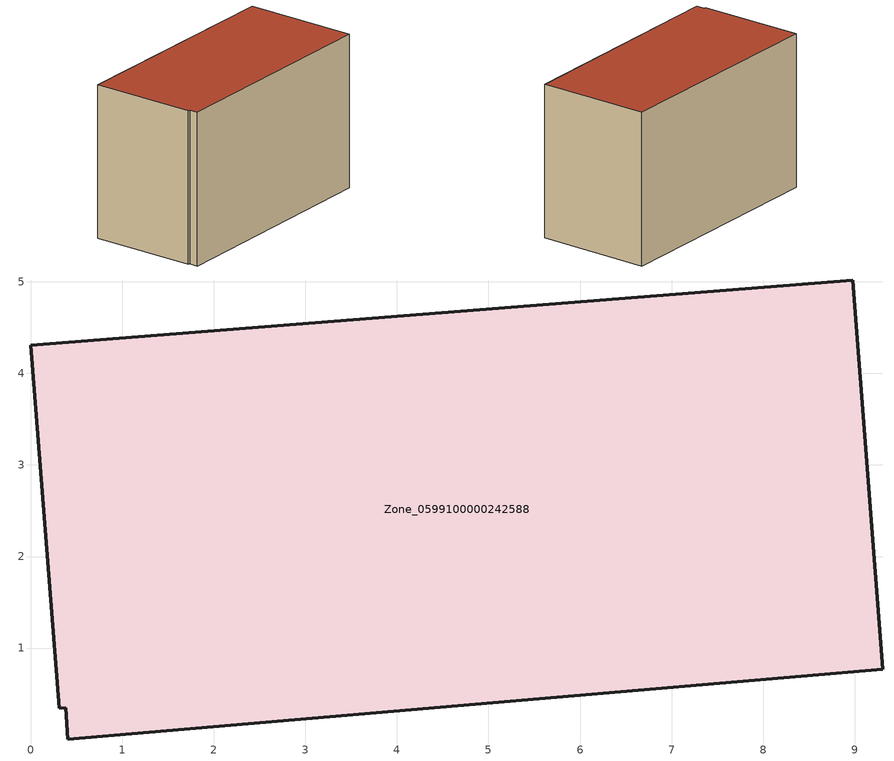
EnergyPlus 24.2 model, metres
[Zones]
Zone_0599100000242588
 floor ground (C_G): 0.41,0.01 0.38,0.35 0.31,0.34 0,4.31 8.98,5.02 9.31,0.77 z0
 wall outside (C_F): 9.31,0.77 8.98,5.02 0,4.31 0.31,0.34 0.38,0.35 0.41,0.01 9.31,0.77 z0:5.82
 roof outside (C_R): 0.38,0.35 0.41,0.01 9.31,0.77 8.98,5.02 0,4.31 0.31,0.34 z5.82
[BUILDING]
Pand.0599100000242588: North Axis=0; Terrain=City; Loads Convergence Tolerance Value=0.04; Temperature Convergence Tolerance Value=0.4; Solar Distribution=FullExterior; Maximum Number of Warmup Days=25; Minimum Number of Warmup Days=1
[Site:Location]
Rotterdam.The.Hague.AP_ZH_NLD Design_Conditions: Latitude=51.96; Longitude=4.45; Time Zone=1; Elevation=-4.5
[SITE:GROUNDTEMPERATURE:BUILDINGSURFACE]
18, 18, 18, 18, 18, 18, 18, 18, 18, 18, 18, 18
[MATERIAL] Thermal Absorptance=0.9; Solar Absorptance=0.7; Visible Absorptance=0.7
Name | Roughness | Thickness | Conductivity | Density | Specific Heat
G.TI.1946-1964 | MediumSmooth | 0.15 | 1 | 540 | 1210
F.TI.1946-1964 | Rough | 0.3 | 0.857143 | 1920 | 840
R.TI.1946-1964 | MediumRough | 0.2 | 0.277778 | 1500 | 1000
[CONSTRUCTION]
C_G: G.TI.1946-1964
C_F: F.TI.1946-1964
C_R: R.TI.1946-1964
[ZONE]
Zone_0599100000242588: Type=1; Multiplier=1; Ceiling Height=Autocalculate; Volume=Autocalculate; Floor Area=autocalculate; Part of Total Floor Area=Yes
[ZONEINFILTRATION:DESIGNFLOWRATE]
Infil_Zone_0599100000242588: Zone or ZoneList or Space or SpaceList=Zone_0599100000242588; Schedule=AlwaysOn; Design Flow Rate Calculation Method=Flow/Area; Flow Rate per Floor Area=0.003; Constant Term Coefficient=1; Temperature Term Coefficient=0; Velocity Term Coefficient=0; Velocity Squared Term Coefficient=0
[HVACTEMPLATE:ZONE:IDEALLOADSAIRSYSTEM]
Zone_0599100000242588: Maximum Heating Supply Air Temperature=50; Minimum Cooling Supply Air Temperature=13; Maximum Heating Supply Air Humidity Ratio=0.0156; Minimum Cooling Supply Air Humidity Ratio=0.0077; Heating Limit=NoLimit; Cooling Limit=NoLimit; Dehumidification Control Type=ConstantSensibleHeatRatio; Cooling Sensible Heat Ratio=0.7; Dehumidification Setpoint=60; Humidification Control Type=None; Humidification Setpoint=30; Outdoor Air Method=None; Outdoor Air Flow Rate per Person=0.00944; Outdoor Air Flow Rate per Zone Floor Area=0; Outdoor Air Flow Rate per Zone=0; Demand Controlled Ventilation Type=None; Outdoor Air Economizer Type=NoEconomizer; Heat Recovery Type=None; Sensible Heat Recovery Effectiveness=0.7; Latent Heat Recovery Effectiveness=0.65
[ZONECONTROL:THERMOSTAT]
ThermostatControl_Zone_0599100000242588: Zone or ZoneList=Zone_0599100000242588; Control Type Schedule=DualSetpointControlType; Control 1=Thermostat_Zone_0599100000242588; Temperature Difference Between Cutout And Setpoint=0
[THERMOSTATSETPOINT:DUALSETPOINT]
Thermostat_Zone_0599100000242588: Heating Setpoint Temperature Schedule=HeatingSetpoint_Zone_0599100000242588; Cooling Setpoint Temperature Schedule=CoolingSetpoint_Zone_0599100000242588
[SCHEDULE:COMPACT]
HeatingSetpoint_Zone_0599100000242588: Through: 12/31, For: AllDays, Until: 24:00, 21
CoolingSetpoint_Zone_0599100000242588: Through: 12/31, For: AllDays, Until: 24:00, 24
DualSetpointControlType: Through: 12/31, For: AllDays, Until: 24:00, 4
AlwaysOn: Through: 12/31, For: AllDays, Until: 24:00, 1
